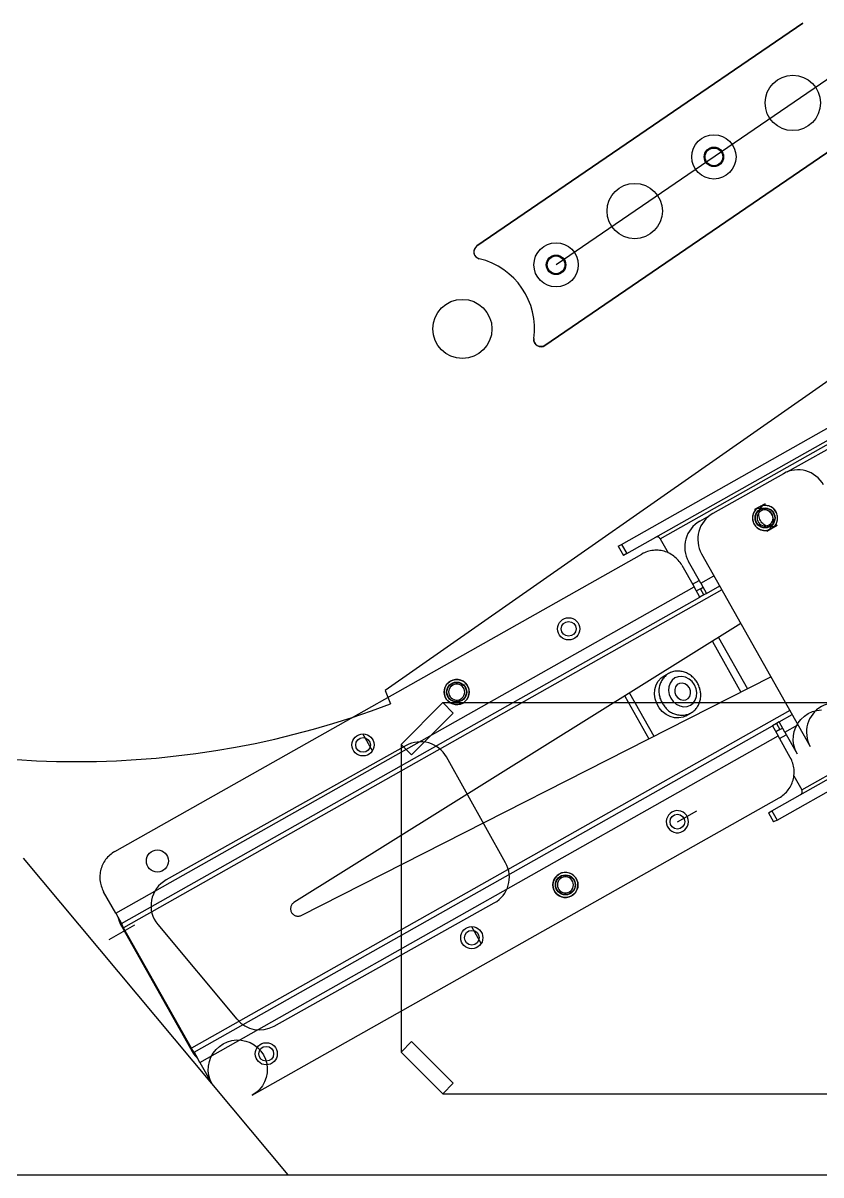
# Model space of a CAD drawing. Header units: inches. Extents: x -0.5 to 19.7, y 0 to 45.8.
# Drawn here: x 8.23 to 14.99, y 0 to 9.75 of the extents above; entities that cross this region are included whole.
import ezdxf

# ---------------------------------------------------------------- set-up
doc = ezdxf.new("R2010")
doc.units = ezdxf.units.IN
doc.header["$MEASUREMENT"] = 0
for name, color, linetype in [('1_250BIT_500DEP', 7, 'Continuous'), ('3_250BIT_500TAB', 7, 'Continuous'), ('6_125BIT_500DEP', 7, 'Continuous'), ('6A_125BIT_500DEP', 7, 'Continuous'), ('7_VCARVE_BIT', 7, 'Continuous'), ('8_250BIT_500OUTLINE', 7, 'Continuous'), ('CONSTRUCTION', 7, 'Continuous'), ('DF_COMP', 7, 'Continuous'), ('PLASTICS', 7, 'Continuous')]:
    doc.layers.add(name, color=color, linetype=linetype)

msp = doc.modelspace()

# ---------------------------------------------------------------- linework, layer by layer
at = {"layer": '1_250BIT_500DEP', "linetype": 'Continuous'}
for centre, radius in [((14.7563, 9.078), 0.2344), ((13.4168, 8.1625), 0.2344), ((11.957, 7.1647), 0.25)]:
    msp.add_circle(centre, radius, dxfattribs=at)
at = {"layer": '3_250BIT_500TAB', "linetype": 'Continuous'}
for p, q in [((11.4813, 3.6361), (9.4465, 2.4984)), ((12.3228, 2.6433), (11.8215, 3.5399)), ((10.3609, 1.26), (12.2266, 2.3031)), ((9.3767, 2.1199), (10.047, 1.3179))]:
    msp.add_line(p, q, dxfattribs=at)
for centre, start, end in [((11.6033, 3.4179), 29.20922, 119.20922), ((12.1046, 2.5213), 299.20922, 29.20922), ((9.5685, 2.2802), 119.20922, 219.88957), ((10.2389, 1.4782), 219.88957, 299.20922)]:
    msp.add_arc(centre, 0.25, start, end, dxfattribs=at)
at = {"layer": '6_125BIT_500DEP', "linetype": 'Continuous'}
for centre, radius in [((14.0876, 8.621), 0.0825), ((12.7502, 7.7068), 0.0825), ((14.5211, 5.5634), 0.085), ((11.9083, 4.0893), 0.085), ((12.8296, 2.4562), 0.085)]:
    msp.add_circle(centre, radius, dxfattribs=at)
at = {"layer": '6A_125BIT_500DEP', "linetype": 'Continuous'}
for centre in [(12.857, 4.6245), (11.1151, 3.6418), (13.7784, 2.9915), (12.0365, 2.0088), (10.2945, 1.026)]:
    msp.add_circle(centre, 0.0625, dxfattribs=at)
at = {"layer": '7_VCARVE_BIT', "linetype": 'Continuous'}
for centre in [(12.857, 4.6245), (11.1151, 3.6418), (13.7784, 2.9915), (12.0365, 2.0088), (10.2945, 1.026)]:
    msp.add_circle(centre, 0.0625, dxfattribs=at)
at = {"layer": '8_250BIT_500OUTLINE', "linetype": 'Continuous'}
for p, q in [((8.2342, 2.6837), (10.4773, 0)), ((10.4773, 0), (17.8749, 0))]:
    msp.add_line(p, q, dxfattribs=at)
at = {"layer": 'CONSTRUCTION', "linetype": 'Continuous'}
for p, q in [((17.6952, 8.5681), (11.3033, 4.1025)), ((11.3033, 4.1025), (11.3465, 3.9891)), ((11.791, 4), (11.4374, 3.6464)), ((11.791, 4), (17.1464, 4)), ((11.8794, 3.9116), (11.791, 4)), ((11.5258, 3.5581), (11.8794, 3.9116)), ((11.4374, 3.6464), (11.5258, 3.5581)), ((11.4374, 3.6464), (11.4374, 1.0411)), ((11.5258, 1.1294), (11.4374, 1.0411)), ((11.8794, 0.7759), (11.5258, 1.1294)), ((11.4374, 1.0411), (11.791, 0.6875)), ((11.791, 0.6875), (11.8794, 0.7759)), ((11.791, 0.6875), (17.1464, 0.6875)), ((-0.5001, 0), (17.8749, 0))]:
    msp.add_line(p, q, dxfattribs=at)
msp.add_arc((8.6874, 10.9727), 7.4727, 249.15504, 290.84496, dxfattribs=at)
at = {"layer": 'DF_COMP', "linetype": 'Continuous'}
for p, q in [((12.0799, 7.8664), (14.842, 9.7543)), ((15.4251, 9.5351), (12.7502, 7.7068)), ((12.6555, 7.0243), (16.1374, 9.4043)), ((13.633, 5.3866), (16.137, 6.7993)), ((13.3057, 5.3398), (15.592, 6.6296)), ((13.35, 5.2614), (15.6362, 6.5513)), ((14.7089, 5.9535), (15.2838, 6.2778)), ((14.677, 5.9383), (14.0782, 5.6005)), ((14.5218, 5.6843), (14.4325, 5.6339)), ((14.4918, 5.6652), (14.4822, 5.6619)), ((14.4946, 5.6665), (14.4851, 5.6636)), ((14.4891, 5.6554), (14.4961, 5.6639)), ((14.5016, 5.6676), (14.4918, 5.6652)), ((14.5043, 5.6685), (14.4946, 5.6665)), ((14.4961, 5.6639), (14.5039, 5.6716)), ((14.5117, 5.6689), (14.5016, 5.6676)), ((14.5039, 5.6716), (14.5125, 5.6784)), ((14.5142, 5.6696), (14.5043, 5.6685)), ((14.5218, 5.6694), (14.5117, 5.6689)), ((14.5125, 5.6784), (14.5218, 5.6843)), ((14.5242, 5.6698), (14.5142, 5.6696)), ((14.5319, 5.6688), (14.5218, 5.6694)), ((14.5341, 5.6691), (14.5242, 5.6698)), ((14.5419, 5.6673), (14.5319, 5.6688)), ((14.5439, 5.6674), (14.5341, 5.6691)), ((14.5517, 5.6649), (14.5419, 5.6673)), ((14.5535, 5.6648), (14.5439, 5.6674)), ((14.5613, 5.6615), (14.5517, 5.6649)), ((14.5629, 5.6613), (14.5535, 5.6648)), ((14.5704, 5.6572), (14.5613, 5.6615)), ((14.5718, 5.657), (14.5629, 5.6613)), ((13.9678, 5.5354), (14.0487, 5.581)), ((14.4148, 5.5684), (14.4147, 5.5585)), ((14.4157, 5.5783), (14.4148, 5.5684)), ((14.4154, 5.5703), (14.4151, 5.5631)), ((14.4151, 5.5631), (14.4154, 5.556)), ((14.4156, 5.5733), (14.4154, 5.5703)), ((14.4159, 5.5763), (14.4156, 5.5733)), ((14.4175, 5.5881), (14.4157, 5.5783)), ((14.4163, 5.5793), (14.4159, 5.5763)), ((14.4168, 5.5822), (14.4163, 5.5793)), ((14.4174, 5.5852), (14.4168, 5.5822)), ((14.4181, 5.5881), (14.4174, 5.5852)), ((14.4203, 5.5977), (14.4175, 5.5881)), ((14.4188, 5.5911), (14.4181, 5.5881)), ((14.4197, 5.594), (14.4188, 5.5911)), ((14.4206, 5.5969), (14.4197, 5.594)), ((14.424, 5.6069), (14.4203, 5.5977)), ((14.4216, 5.5997), (14.4206, 5.5969)), ((14.4226, 5.6025), (14.4216, 5.5997)), ((14.4238, 5.6053), (14.4226, 5.6025)), ((14.425, 5.6081), (14.4238, 5.6053)), ((14.4285, 5.6158), (14.424, 5.6069)), ((14.4263, 5.6108), (14.425, 5.6081)), ((14.4277, 5.6135), (14.4263, 5.6108)), ((14.4292, 5.6161), (14.4277, 5.6135)), ((14.4338, 5.6242), (14.4285, 5.6158)), ((14.4307, 5.6187), (14.4292, 5.6161)), ((14.4323, 5.6213), (14.4307, 5.6187)), ((14.434, 5.6238), (14.4323, 5.6213)), ((14.4325, 5.6339), (14.4424, 5.6388)), ((14.4398, 5.6321), (14.4338, 5.6242)), ((14.4358, 5.6262), (14.434, 5.6238)), ((14.4376, 5.6286), (14.4358, 5.6262)), ((14.4395, 5.631), (14.4376, 5.6286)), ((14.4415, 5.6333), (14.4395, 5.631)), ((14.4466, 5.6394), (14.4398, 5.6321)), ((14.4435, 5.6355), (14.4415, 5.6333)), ((14.4424, 5.6388), (14.4527, 5.6427)), ((14.4456, 5.6377), (14.4435, 5.6355)), ((14.4477, 5.6398), (14.4456, 5.6377)), ((14.454, 5.6461), (14.4466, 5.6394)), ((14.4499, 5.6419), (14.4477, 5.6398)), ((14.4522, 5.6439), (14.4499, 5.6419)), ((14.4545, 5.6458), (14.4522, 5.6439)), ((14.4527, 5.6427), (14.4633, 5.6454)), ((14.4548, 5.5782), (14.4531, 5.564)), ((14.4531, 5.564), (14.4545, 5.5499)), ((14.4569, 5.6477), (14.4545, 5.6458)), ((14.4593, 5.5916), (14.4548, 5.5782)), ((14.4665, 5.6039), (14.4593, 5.5916)), ((14.4633, 5.6454), (14.4742, 5.647)), ((14.4761, 5.6143), (14.4665, 5.6039)), ((14.4684, 5.5939), (14.4691, 5.6049)), ((14.4689, 5.5829), (14.4684, 5.5939)), ((14.4705, 5.572), (14.4689, 5.5829)), ((14.4691, 5.6049), (14.4709, 5.6157)), ((14.4732, 5.5614), (14.4705, 5.572)), ((14.4709, 5.6157), (14.4739, 5.6263)), ((14.477, 5.5511), (14.4732, 5.5614)), ((14.4739, 5.6263), (14.4779, 5.6365)), ((14.4742, 5.647), (14.4852, 5.6475)), ((14.4877, 5.6226), (14.4761, 5.6143)), ((14.4779, 5.6365), (14.483, 5.6462)), ((14.483, 5.6462), (14.4891, 5.6554)), ((14.4852, 5.6475), (14.4961, 5.6468)), ((14.5008, 5.6282), (14.4877, 5.6226)), ((14.4961, 5.6468), (14.507, 5.645)), ((14.5147, 5.6311), (14.5008, 5.6282)), ((14.507, 5.645), (14.5176, 5.642)), ((14.5289, 5.6309), (14.5147, 5.6311)), ((14.5176, 5.642), (14.5278, 5.638)), ((14.5278, 5.638), (14.5375, 5.6329)), ((14.5428, 5.6278), (14.5289, 5.6309)), ((14.5375, 5.6329), (14.5467, 5.6268)), ((14.5557, 5.6219), (14.5428, 5.6278)), ((14.5467, 5.6268), (14.5552, 5.6198)), ((14.5552, 5.6198), (14.5628, 5.612)), ((14.5671, 5.6134), (14.5557, 5.6219)), ((14.5628, 5.612), (14.5697, 5.6033)), ((14.5765, 5.6028), (14.5671, 5.6134)), ((14.5697, 5.6033), (14.5756, 5.5941)), ((14.5792, 5.6521), (14.5704, 5.6572)), ((14.5803, 5.6519), (14.5718, 5.657)), ((14.5756, 5.5941), (14.5805, 5.5842)), ((14.5835, 5.5904), (14.5765, 5.6028)), ((14.5874, 5.6461), (14.5792, 5.6521)), ((14.5884, 5.646), (14.5803, 5.6519)), ((14.5805, 5.5842), (14.5843, 5.5739)), ((14.5878, 5.5768), (14.5835, 5.5904)), ((14.5843, 5.5739), (14.587, 5.5633)), ((14.587, 5.5633), (14.5886, 5.5524)), ((14.595, 5.6394), (14.5874, 5.6461)), ((14.5875, 5.5486), (14.5891, 5.5627)), ((14.5891, 5.5627), (14.5878, 5.5768)), ((14.5958, 5.6393), (14.5884, 5.646)), ((14.6019, 5.632), (14.595, 5.6394)), ((14.6025, 5.632), (14.5958, 5.6393)), ((14.6081, 5.624), (14.6019, 5.632)), ((14.6086, 5.6241), (14.6025, 5.632)), ((14.6135, 5.6154), (14.6081, 5.624)), ((14.6139, 5.6157), (14.6086, 5.6241)), ((14.618, 5.6064), (14.6135, 5.6154)), ((14.6184, 5.6068), (14.6139, 5.6157)), ((14.6217, 5.597), (14.618, 5.6064)), ((14.622, 5.5975), (14.6184, 5.6068)), ((14.6244, 5.5872), (14.6217, 5.597)), ((14.6248, 5.588), (14.622, 5.5975)), ((14.6262, 5.5773), (14.6244, 5.5872)), ((14.6266, 5.5782), (14.6248, 5.588)), ((14.6271, 5.5672), (14.6262, 5.5773)), ((14.6275, 5.5683), (14.6266, 5.5782)), ((14.6269, 5.557), (14.6271, 5.5672)), ((14.6275, 5.5583), (14.6275, 5.5683)), ((14.4147, 5.5585), (14.4157, 5.5485)), ((14.4154, 5.556), (14.4161, 5.549)), ((14.4157, 5.5485), (14.4175, 5.5388)), ((14.4161, 5.549), (14.4173, 5.542)), ((14.4173, 5.542), (14.419, 5.5351)), ((14.4175, 5.5388), (14.4203, 5.5292)), ((14.419, 5.5351), (14.4211, 5.5283)), ((14.4203, 5.5292), (14.4239, 5.5199)), ((14.4211, 5.5283), (14.4237, 5.5217)), ((14.4237, 5.5217), (14.4267, 5.5152)), ((14.4239, 5.5199), (14.4284, 5.511)), ((14.4267, 5.5152), (14.4301, 5.509)), ((14.4284, 5.511), (14.4337, 5.5026)), ((14.4301, 5.509), (14.434, 5.503)), ((14.4337, 5.5026), (14.4397, 5.4947)), ((14.434, 5.503), (14.4382, 5.4973)), ((14.4382, 5.4973), (14.4428, 5.4919)), ((14.4397, 5.4947), (14.4465, 5.4874)), ((14.4428, 5.4919), (14.4478, 5.4868)), ((14.4465, 5.4874), (14.4539, 5.4808)), ((14.4478, 5.4868), (14.4531, 5.4821)), ((14.4531, 5.4821), (14.4587, 5.4777)), ((14.4539, 5.4808), (14.4619, 5.4748)), ((14.4545, 5.5499), (14.4587, 5.5363)), ((14.4587, 5.5363), (14.4657, 5.5239)), ((14.4587, 5.4777), (14.4646, 5.4737)), ((14.4619, 5.4748), (14.4704, 5.4697)), ((14.4646, 5.4737), (14.4707, 5.4701)), ((14.4657, 5.5239), (14.4751, 5.5133)), ((14.4704, 5.4697), (14.4794, 5.4654)), ((14.4707, 5.4701), (14.4771, 5.467)), ((14.4751, 5.5133), (14.4866, 5.5048)), ((14.4819, 5.5413), (14.477, 5.5511)), ((14.4771, 5.467), (14.4836, 5.4642)), ((14.4794, 5.4654), (14.4887, 5.4619)), ((14.4878, 5.532), (14.4819, 5.5413)), ((14.4836, 5.4642), (14.4904, 5.4619)), ((14.4866, 5.5048), (14.4995, 5.4989)), ((14.4947, 5.5234), (14.4878, 5.532)), ((14.5024, 5.5155), (14.4947, 5.5234)), ((14.4995, 5.4989), (14.5134, 5.4958)), ((14.5108, 5.5085), (14.5024, 5.5155)), ((14.52, 5.5024), (14.5108, 5.5085)), ((14.5134, 5.4958), (14.5276, 5.4957)), ((14.5297, 5.4974), (14.52, 5.5024)), ((14.5276, 5.4957), (14.5415, 5.4985)), ((14.54, 5.4933), (14.5297, 5.4974)), ((14.5357, 5.451), (14.625, 5.5014)), ((14.5505, 5.4904), (14.54, 5.4933)), ((14.5415, 5.4985), (14.5545, 5.5041)), ((14.5536, 5.4638), (14.545, 5.4569)), ((14.5477, 5.4602), (14.5572, 5.4632)), ((14.5614, 5.4885), (14.5505, 5.4904)), ((14.5534, 5.4624), (14.5601, 5.4648)), ((14.5614, 5.4714), (14.5536, 5.4638)), ((14.5545, 5.5041), (14.5661, 5.5124)), ((14.5723, 5.4878), (14.5614, 5.4885)), ((14.5684, 5.4799), (14.5614, 5.4714)), ((14.5661, 5.5124), (14.5757, 5.5228)), ((14.5745, 5.4891), (14.5684, 5.4799)), ((14.5833, 5.4883), (14.5723, 5.4878)), ((14.5796, 5.4988), (14.5745, 5.4891)), ((14.5757, 5.5228), (14.583, 5.5351)), ((14.5837, 5.509), (14.5796, 5.4988)), ((14.583, 5.5351), (14.5875, 5.5486)), ((14.5942, 5.4899), (14.5833, 5.4883)), ((14.5866, 5.5196), (14.5837, 5.509)), ((14.5854, 5.479), (14.5931, 5.4856)), ((14.5884, 5.5305), (14.5866, 5.5196)), ((14.5882, 5.4807), (14.5957, 5.4873)), ((14.5891, 5.5414), (14.5884, 5.5305)), ((14.5886, 5.5524), (14.5891, 5.5414)), ((14.5931, 5.4856), (14.6002, 5.4928)), ((14.6048, 5.4927), (14.5942, 5.4899)), ((14.5957, 5.4873), (14.6024, 5.4946)), ((14.6002, 5.4928), (14.6066, 5.5007)), ((14.6024, 5.4946), (14.6085, 5.5025)), ((14.6151, 5.4965), (14.6048, 5.4927)), ((14.6066, 5.5007), (14.6122, 5.5091)), ((14.6085, 5.5025), (14.6138, 5.5109)), ((14.6122, 5.5091), (14.617, 5.518)), ((14.6138, 5.5109), (14.6183, 5.5198)), ((14.625, 5.5014), (14.6151, 5.4965)), ((14.617, 5.518), (14.6208, 5.5274)), ((14.6183, 5.5198), (14.622, 5.5291)), ((14.6208, 5.5274), (14.6238, 5.5371)), ((14.622, 5.5291), (14.6247, 5.5386)), ((14.6238, 5.5371), (14.6259, 5.547)), ((14.6247, 5.5386), (14.6266, 5.5484)), ((14.6259, 5.547), (14.6269, 5.557)), ((14.6266, 5.5484), (14.6275, 5.5583)), ((13.5969, 5.4006), (13.5956, 5.4)), ((13.5983, 5.4011), (13.5969, 5.4006)), ((13.5997, 5.4015), (13.5983, 5.4011)), ((13.6011, 5.4019), (13.5997, 5.4015)), ((13.6026, 5.4022), (13.6011, 5.4019)), ((13.604, 5.4024), (13.6026, 5.4022)), ((13.6055, 5.4026), (13.604, 5.4024)), ((13.6069, 5.4026), (13.6055, 5.4026)), ((13.6084, 5.4026), (13.6069, 5.4026)), ((13.6099, 5.4026), (13.6084, 5.4026)), ((13.6113, 5.4024), (13.6099, 5.4026)), ((13.6128, 5.4022), (13.6113, 5.4024)), ((13.6142, 5.4018), (13.6128, 5.4022)), ((13.6156, 5.4015), (13.6142, 5.4018)), ((13.617, 5.401), (13.6156, 5.4015)), ((13.6184, 5.4005), (13.617, 5.401)), ((13.6197, 5.3999), (13.6184, 5.4005)), ((13.621, 5.3992), (13.6197, 5.3999)), ((13.6223, 5.3985), (13.621, 5.3992)), ((13.6235, 5.3977), (13.6223, 5.3985)), ((13.6247, 5.3968), (13.6235, 5.3977)), ((13.6259, 5.3959), (13.6247, 5.3968)), ((13.627, 5.3949), (13.6259, 5.3959)), ((13.628, 5.3939), (13.627, 5.3949)), ((13.629, 5.3928), (13.628, 5.3939)), ((13.6299, 5.3916), (13.629, 5.3928)), ((13.6308, 5.3904), (13.6299, 5.3916)), ((13.6316, 5.3892), (13.6308, 5.3904)), ((13.6323, 5.3879), (13.6316, 5.3892)), ((13.633, 5.3866), (13.6323, 5.3879)), ((13.633, 5.3866), (13.6995, 5.2688)), ((14.4887, 5.4619), (14.4984, 5.4593)), ((14.4904, 5.4619), (14.4972, 5.4601)), ((14.4972, 5.4601), (14.5042, 5.4587)), ((14.4984, 5.4593), (14.5082, 5.4577)), ((14.5042, 5.4587), (14.5113, 5.4578)), ((14.5082, 5.4577), (14.5181, 5.4569)), ((14.5113, 5.4578), (14.5184, 5.4574)), ((14.5181, 5.4569), (14.5281, 5.4571)), ((14.5184, 5.4574), (14.5255, 5.4574)), ((14.5255, 5.4574), (14.5326, 5.458)), ((14.5281, 5.4571), (14.538, 5.4582)), ((14.5326, 5.458), (14.5396, 5.459)), ((14.545, 5.4569), (14.5357, 5.451)), ((14.538, 5.4582), (14.5477, 5.4602)), ((14.5396, 5.459), (14.5465, 5.4605)), ((14.5465, 5.4605), (14.5534, 5.4624)), ((13.2766, 5.3233), (13.3057, 5.3398)), ((13.2766, 5.3233), (13.3208, 5.245)), ((13.3057, 5.3398), (13.35, 5.2614)), ((13.4992, 5.2694), (13.4873, 5.2639)), ((13.5113, 5.2743), (13.4992, 5.2694)), ((13.5237, 5.2785), (13.5113, 5.2743)), ((13.5363, 5.2821), (13.5237, 5.2785)), ((13.549, 5.2851), (13.5363, 5.2821)), ((13.5619, 5.2873), (13.549, 5.2851)), ((13.5749, 5.2889), (13.5619, 5.2873)), ((13.588, 5.2898), (13.5749, 5.2889)), ((13.6011, 5.29), (13.588, 5.2898)), ((13.6141, 5.2895), (13.6011, 5.29)), ((13.6272, 5.2884), (13.6141, 5.2895)), ((13.6401, 5.2865), (13.6272, 5.2884)), ((13.653, 5.284), (13.6401, 5.2865)), ((13.6657, 5.2808), (13.653, 5.284)), ((13.6782, 5.277), (13.6657, 5.2808)), ((13.6905, 5.2725), (13.6782, 5.277)), ((13.7025, 5.2674), (13.6905, 5.2725)), ((13.7143, 5.2616), (13.7025, 5.2674)), ((9.0121, 2.7395), (13.4757, 5.2578)), ((13.35, 5.2614), (13.3208, 5.245)), ((13.4873, 5.2639), (13.4757, 5.2578)), ((13.7257, 5.2553), (13.7143, 5.2616)), ((13.7368, 5.2483), (13.7257, 5.2553)), ((13.7475, 5.2408), (13.7368, 5.2483)), ((13.7578, 5.2327), (13.7475, 5.2408)), ((13.7677, 5.2241), (13.7578, 5.2327)), ((13.7771, 5.215), (13.7677, 5.2241)), ((13.786, 5.2054), (13.7771, 5.215)), ((13.7944, 5.1954), (13.786, 5.2054)), ((13.8023, 5.1849), (13.7944, 5.1954)), ((13.8096, 5.1741), (13.8023, 5.1849)), ((13.8163, 5.1629), (13.8096, 5.1741)), ((13.9764, 5.0113), (13.8729, 5.1948)), ((13.9833, 5.2599), (14.9046, 3.6269)), ((13.8163, 5.1629), (13.9198, 4.9794)), ((13.9764, 5.0113), (14.088, 5.0743)), ((9.0207, 2.2155), (13.9198, 4.9794)), ((13.9072, 5.0017), (13.9638, 5.0337)), ((13.9686, 4.8929), (13.9198, 4.9794)), ((13.973, 4.9642), (13.9958, 4.9771)), ((13.9764, 5.0113), (14.0253, 4.9248)), ((14.0253, 4.9248), (14.1369, 4.9878)), ((9.0695, 2.1289), (13.9686, 4.8929)), ((14.1562, 4.9535), (9.0851, 2.0925)), ((13.973, 4.9642), (13.9392, 4.9451)), ((14.0025, 4.9119), (13.9686, 4.8929)), ((14.0025, 4.9119), (13.973, 4.9642)), ((14.0253, 4.9248), (14.0025, 4.9119)), ((14.317, 4.6685), (10.5298, 2.3069)), ((14.8319, 3.2615), (17.3359, 4.6742)), ((14.0748, 4.5175), (14.3164, 4.0891)), ((14.127, 4.55), (14.3713, 4.117)), ((14.5784, 3.084), (16.8646, 4.3739)), ((14.6226, 3.0057), (16.9088, 4.2955)), ((10.5912, 2.1981), (14.571, 4.2183)), ((11.8982, 4.1953), (11.8764, 4.1909)), ((11.9205, 4.1951), (11.8982, 4.1953)), ((11.9422, 4.1902), (11.9205, 4.1951)), ((13.6161, 4.1817), (13.6409, 4.2084)), ((13.6409, 4.2084), (13.6631, 4.2239)), ((13.6552, 4.2007), (13.6499, 4.1929)), ((13.6609, 4.2082), (13.6552, 4.2007)), ((13.667, 4.2154), (13.6609, 4.2082)), ((13.7023, 4.246), (13.6635, 4.2241)), ((13.6734, 4.2223), (13.667, 4.2154)), ((13.6802, 4.2288), (13.6734, 4.2223)), ((13.6874, 4.235), (13.6802, 4.2288)), ((13.6949, 4.2408), (13.6874, 4.235)), ((13.7026, 4.2462), (13.6949, 4.2408)), ((13.7579, 4.2085), (13.7343, 4.19)), ((13.786, 4.2192), (13.7579, 4.2085)), ((13.8166, 4.2212), (13.786, 4.2192)), ((13.8476, 4.2146), (13.8166, 4.2212)), ((13.877, 4.1996), (13.8476, 4.2146)), ((13.9027, 4.1774), (13.877, 4.1996)), ((11.8043, 4.1124), (11.8018, 4.0903)), ((11.8114, 4.1335), (11.8043, 4.1124)), ((11.8227, 4.1527), (11.8114, 4.1335)), ((11.8378, 4.1691), (11.8227, 4.1527)), ((11.8559, 4.182), (11.8378, 4.1691)), ((11.8419, 4.1041), (11.8403, 4.0899)), ((11.8464, 4.1175), (11.8419, 4.1041)), ((11.8537, 4.1298), (11.8464, 4.1175)), ((11.8633, 4.1402), (11.8537, 4.1298)), ((11.8764, 4.1909), (11.8559, 4.182)), ((11.8749, 4.1485), (11.8633, 4.1402)), ((11.8879, 4.1541), (11.8749, 4.1485)), ((11.9018, 4.157), (11.8879, 4.1541)), ((11.9161, 4.1568), (11.9018, 4.157)), ((11.9299, 4.1537), (11.9161, 4.1568)), ((11.9429, 4.1478), (11.9299, 4.1537)), ((11.9624, 4.181), (11.9422, 4.1902)), ((11.9543, 4.1393), (11.9429, 4.1478)), ((11.9637, 4.1287), (11.9543, 4.1393)), ((11.9803, 4.1677), (11.9624, 4.181)), ((11.9707, 4.1163), (11.9637, 4.1287)), ((11.9749, 4.1027), (11.9707, 4.1163)), ((11.9763, 4.0886), (11.9749, 4.1027)), ((11.9951, 4.151), (11.9803, 4.1677)), ((12.006, 4.1316), (11.9951, 4.151)), ((12.0127, 4.1104), (12.006, 4.1316)), ((12.0148, 4.0882), (12.0127, 4.1104)), ((13.5845, 4.0725), (13.5872, 4.1121)), ((13.5872, 4.1121), (13.5979, 4.149)), ((13.5979, 4.149), (13.6161, 4.1817)), ((13.6217, 4.1038), (13.6215, 4.0944)), ((13.6224, 4.1132), (13.6217, 4.1038)), ((13.6235, 4.1226), (13.6224, 4.1132)), ((13.6252, 4.1319), (13.6235, 4.1226)), ((13.6273, 4.1411), (13.6252, 4.1319)), ((13.6299, 4.1502), (13.6273, 4.1411)), ((13.633, 4.1591), (13.6299, 4.1502)), ((13.6365, 4.1679), (13.633, 4.1591)), ((13.6405, 4.1764), (13.6365, 4.1679)), ((13.645, 4.1848), (13.6405, 4.1764)), ((13.6499, 4.1929), (13.645, 4.1848)), ((13.7063, 4.1348), (13.7039, 4.102)), ((13.7039, 4.102), (13.7096, 4.0685)), ((13.7167, 4.1648), (13.7063, 4.1348)), ((13.7343, 4.19), (13.7167, 4.1648)), ((13.7628, 4.1337), (13.756, 4.1106)), ((13.756, 4.1106), (13.7573, 4.0854)), ((13.7769, 4.1519), (13.7628, 4.1337)), ((13.7965, 4.163), (13.7769, 4.1519)), ((13.8194, 4.1656), (13.7965, 4.163)), ((13.8427, 4.1595), (13.8194, 4.1656)), ((13.8636, 4.1454), (13.8427, 4.1595)), ((13.8796, 4.125), (13.8636, 4.1454)), ((13.8888, 4.1007), (13.8796, 4.125)), ((13.89, 4.0756), (13.8888, 4.1007)), ((13.923, 4.1495), (13.9027, 4.1774)), ((13.9364, 4.1177), (13.923, 4.1495)), ((13.9421, 4.0842), (13.9364, 4.1177)), ((11.8018, 4.0903), (11.8039, 4.0682)), ((11.8039, 4.0682), (11.8106, 4.0469)), ((11.8106, 4.0469), (11.8215, 4.0275)), ((11.8215, 4.0275), (11.8362, 4.0108)), ((11.8362, 4.0108), (11.8541, 3.9976)), ((11.8403, 4.0899), (11.8416, 4.0758)), ((11.8416, 4.0758), (11.8459, 4.0622)), ((11.8459, 4.0622), (11.8529, 4.0498)), ((11.8529, 4.0498), (11.8623, 4.0392)), ((11.8623, 4.0392), (11.8737, 4.0307)), ((11.8737, 4.0307), (11.8866, 4.0248)), ((11.8866, 4.0248), (11.9005, 4.0217)), ((11.9005, 4.0217), (11.9147, 4.0216)), ((11.9147, 4.0216), (11.9286, 4.0244)), ((11.9286, 4.0244), (11.9417, 4.03)), ((11.9417, 4.03), (11.9533, 4.0383)), ((11.9533, 4.0383), (11.9629, 4.0487)), ((11.9606, 3.9965), (11.9787, 4.0094)), ((11.9629, 4.0487), (11.9701, 4.061)), ((11.9701, 4.061), (11.9746, 4.0745)), ((11.9746, 4.0745), (11.9763, 4.0886)), ((11.9787, 4.0094), (11.9938, 4.0258)), ((11.9938, 4.0258), (12.0051, 4.045)), ((12.0051, 4.045), (12.0122, 4.0661)), ((12.0122, 4.0661), (12.0148, 4.0882)), ((13.3337, 4.0553), (13.5376, 3.6938)), ((13.3723, 4.0794), (13.5782, 3.7144)), ((13.5899, 4.0322), (13.5845, 4.0725)), ((13.6031, 3.9929), (13.5899, 4.0322)), ((13.6215, 4.0944), (13.6219, 4.0849)), ((13.6219, 4.0849), (13.6227, 4.0755)), ((13.6227, 4.0755), (13.624, 4.0662)), ((13.624, 4.0662), (13.6259, 4.0569)), ((13.6259, 4.0569), (13.6282, 4.0477)), ((13.6282, 4.0477), (13.6309, 4.0387)), ((13.6309, 4.0387), (13.6342, 4.0298)), ((13.6342, 4.0298), (13.6379, 4.0212)), ((13.6379, 4.0212), (13.6421, 4.0127)), ((13.6421, 4.0127), (13.6467, 4.0044)), ((13.6467, 4.0044), (13.6517, 3.9964)), ((13.7096, 4.0685), (13.7231, 4.0367)), ((13.7231, 4.0367), (13.7433, 4.0088)), ((13.7433, 4.0088), (13.769, 3.9866)), ((13.7573, 4.0854), (13.7664, 4.0612)), ((13.7664, 4.0612), (13.7825, 4.0408)), ((13.7825, 4.0408), (13.8034, 4.0267)), ((13.8034, 4.0267), (13.8266, 4.0206)), ((13.8266, 4.0206), (13.8495, 4.0232)), ((13.8495, 4.0232), (13.8691, 4.0343)), ((13.8691, 4.0343), (13.8832, 4.0525)), ((13.8832, 4.0525), (13.89, 4.0756)), ((13.9118, 3.9962), (13.9294, 4.0213)), ((13.9294, 4.0213), (13.9397, 4.0514)), ((13.9397, 4.0514), (13.9421, 4.0842)), ((14.7317, 3.9334), (9.6606, 1.0724)), ((11.8541, 3.9976), (11.8744, 3.9883)), ((11.8744, 3.9883), (11.8961, 3.9835)), ((11.8961, 3.9835), (11.9184, 3.9832)), ((11.9184, 3.9832), (11.9402, 3.9877)), ((11.9402, 3.9877), (11.9606, 3.9965)), ((13.6236, 3.9567), (13.6031, 3.9929)), ((13.6503, 3.9251), (13.6236, 3.9567)), ((13.682, 3.8996), (13.6503, 3.9251)), ((13.6517, 3.9964), (13.6559, 3.988)), ((13.6559, 3.988), (13.6606, 3.9799)), ((13.6606, 3.9799), (13.6657, 3.972)), ((13.6657, 3.972), (13.6711, 3.9643)), ((13.6711, 3.9643), (13.677, 3.957)), ((13.677, 3.957), (13.6833, 3.95)), ((13.6833, 3.95), (13.6899, 3.9433)), ((13.6899, 3.9433), (13.6968, 3.9369)), ((13.6968, 3.9369), (13.7041, 3.931)), ((13.7041, 3.931), (13.7117, 3.9254)), ((13.7117, 3.9254), (13.7195, 3.9202)), ((13.7195, 3.9202), (13.7277, 3.9155)), ((13.7277, 3.9155), (13.736, 3.9112)), ((13.736, 3.9112), (13.7446, 3.9073)), ((13.7446, 3.9073), (13.7533, 3.9039)), ((13.7533, 3.9039), (13.7623, 3.9009)), ((13.769, 3.9866), (13.7984, 3.9716)), ((13.7984, 3.9716), (13.8294, 3.965)), ((13.8294, 3.965), (13.86, 3.967)), ((13.8527, 3.8888), (13.8915, 3.9107)), ((13.86, 3.967), (13.8881, 3.9777)), ((13.8643, 3.9003), (13.8732, 3.9032)), ((13.8732, 3.9032), (13.882, 3.9065)), ((13.882, 3.9065), (13.8906, 3.9102)), ((13.8881, 3.9777), (13.9118, 3.9962)), ((14.8541, 3.8848), (14.8867, 3.9067)), ((14.8867, 3.9067), (14.9223, 3.9232)), ((14.9223, 3.9232), (14.96, 3.934)), ((14.96, 3.934), (14.9989, 3.9387)), ((13.7173, 3.8815), (13.682, 3.8996)), ((13.7545, 3.8715), (13.7173, 3.8815)), ((13.7918, 3.8702), (13.7545, 3.8715)), ((13.7623, 3.9009), (13.7713, 3.8984)), ((13.7713, 3.8984), (13.7805, 3.8964)), ((13.7805, 3.8964), (13.7898, 3.8949)), ((13.7898, 3.8949), (13.7991, 3.8939)), ((13.8275, 3.8775), (13.7918, 3.8702)), ((13.7991, 3.8939), (13.8085, 3.8933)), ((13.8085, 3.8933), (13.8179, 3.8933)), ((13.8179, 3.8933), (13.8273, 3.8937)), ((13.8273, 3.8937), (13.8367, 3.8946)), ((13.8523, 3.8886), (13.8275, 3.8775)), ((13.8367, 3.8946), (13.846, 3.896)), ((13.846, 3.896), (13.8552, 3.8979)), ((13.8552, 3.8979), (13.8643, 3.9003)), ((14.6167, 3.8232), (14.5829, 3.8042)), ((14.6395, 3.8361), (14.6167, 3.8232)), ((14.6167, 3.8232), (14.6462, 3.771)), ((14.6395, 3.8361), (14.7511, 3.8991)), ((14.6883, 3.7496), (14.6395, 3.8361)), ((14.6883, 3.7496), (14.7999, 3.8125)), ((14.7822, 3.7929), (14.8012, 3.8272)), ((14.8012, 3.8272), (14.8254, 3.8581)), ((14.8254, 3.8581), (14.8541, 3.8848)), ((9.6837, 1.0402), (14.5829, 3.8042)), ((9.7326, 0.9537), (14.6317, 3.7176)), ((11.1951, 3.5928), (11.1146, 3.7355)), ((14.5829, 3.8042), (14.6317, 3.7176)), ((14.6462, 3.771), (14.6123, 3.7519)), ((14.7352, 3.5342), (14.6317, 3.7176)), ((14.6443, 3.6953), (14.7009, 3.7272)), ((14.6462, 3.771), (14.6689, 3.7839)), ((14.6883, 3.7496), (14.7918, 3.5661)), ((14.7598, 3.6784), (14.7612, 3.7176)), ((14.7612, 3.7176), (14.7687, 3.7561)), ((14.7687, 3.7561), (14.7822, 3.7929)), ((14.7645, 3.6394), (14.7598, 3.6784)), ((14.7753, 3.6017), (14.7645, 3.6394)), ((14.7413, 3.5226), (14.7352, 3.5342)), ((14.7468, 3.5107), (14.7413, 3.5226)), ((14.7918, 3.5661), (14.7753, 3.6017)), ((14.7517, 3.4986), (14.7468, 3.5107)), ((14.756, 3.4862), (14.7517, 3.4986)), ((14.7596, 3.4736), (14.756, 3.4862)), ((14.7625, 3.4609), (14.7596, 3.4736)), ((14.7647, 3.448), (14.7625, 3.4609)), ((14.7663, 3.435), (14.7647, 3.448)), ((14.7672, 3.4219), (14.7663, 3.435)), ((14.7674, 3.4088), (14.7672, 3.4219)), ((14.7448, 3.3074), (14.7499, 3.3194)), ((14.7499, 3.3194), (14.7544, 3.3317)), ((14.7544, 3.3317), (14.7583, 3.3442)), ((14.7583, 3.3442), (14.7614, 3.3569)), ((14.7614, 3.3569), (14.764, 3.3698)), ((14.764, 3.3698), (14.7658, 3.3827)), ((14.7654, 3.3794), (14.8319, 3.2615)), ((14.7658, 3.3827), (14.767, 3.3958)), ((14.767, 3.3958), (14.7674, 3.4088)), ((14.6728, 3.2155), (14.6829, 3.2239)), ((14.6829, 3.2239), (14.6924, 3.2328)), ((14.6924, 3.2328), (14.7016, 3.2422)), ((14.7016, 3.2422), (14.7102, 3.2521)), ((14.7102, 3.2521), (14.7182, 3.2624)), ((14.7182, 3.2624), (14.7257, 3.2731)), ((14.7257, 3.2731), (14.7327, 3.2842)), ((14.7327, 3.2842), (14.7391, 3.2956)), ((14.7391, 3.2956), (14.7448, 3.3074)), ((14.824, 3.2226), (14.8252, 3.2235)), ((14.8252, 3.2235), (14.8264, 3.2244)), ((14.8264, 3.2244), (14.8275, 3.2253)), ((14.8275, 3.2253), (14.8285, 3.2264)), ((14.8285, 3.2264), (14.8295, 3.2274)), ((14.8295, 3.2274), (14.8304, 3.2286)), ((14.8304, 3.2286), (14.8313, 3.2297)), ((14.8313, 3.2297), (14.8321, 3.231)), ((14.8327, 3.2603), (14.8319, 3.2615)), ((14.8321, 3.231), (14.8329, 3.2322)), ((14.8334, 3.259), (14.8327, 3.2603)), ((14.8329, 3.2322), (14.8336, 3.2335)), ((14.834, 3.2577), (14.8334, 3.259)), ((14.8336, 3.2335), (14.8342, 3.2349)), ((14.8346, 3.2563), (14.834, 3.2577)), ((14.8342, 3.2349), (14.8347, 3.2362)), ((14.8351, 3.2549), (14.8346, 3.2563)), ((14.8347, 3.2362), (14.8352, 3.2376)), ((14.8355, 3.2535), (14.8351, 3.2549)), ((14.8352, 3.2376), (14.8356, 3.239)), ((14.8359, 3.2521), (14.8355, 3.2535)), ((14.8356, 3.239), (14.836, 3.2404)), ((14.8361, 3.2507), (14.8359, 3.2521)), ((14.836, 3.2404), (14.8362, 3.2419)), ((14.8363, 3.2492), (14.8361, 3.2507)), ((14.8362, 3.2419), (14.8364, 3.2433)), ((14.8365, 3.2477), (14.8363, 3.2492)), ((14.8364, 3.2433), (14.8365, 3.2448)), ((14.8365, 3.2463), (14.8365, 3.2477)), ((14.8365, 3.2448), (14.8365, 3.2463)), ((10.1766, 0.6753), (14.6403, 3.1936)), ((14.6403, 3.1936), (14.6515, 3.2003)), ((14.6515, 3.2003), (14.6624, 3.2076)), ((14.6624, 3.2076), (14.6728, 3.2155)), ((13.6931, 3.0305), (13.6869, 3.0119)), ((13.7031, 3.0473), (13.6931, 3.0305)), ((13.7163, 3.0618), (13.7031, 3.0473)), ((13.7323, 3.0731), (13.7163, 3.0618)), ((13.7503, 3.0809), (13.7323, 3.0731)), ((13.7695, 3.0848), (13.7503, 3.0809)), ((13.7891, 3.0846), (13.7695, 3.0848)), ((13.7785, 2.9912), (13.9418, 3.0833)), ((13.8082, 3.0804), (13.7891, 3.0846)), ((13.826, 3.0722), (13.8082, 3.0804)), ((13.8418, 3.0605), (13.826, 3.0722)), ((13.8547, 3.0458), (13.8418, 3.0605)), ((13.8644, 3.0288), (13.8547, 3.0458)), ((13.8702, 3.0101), (13.8644, 3.0288)), ((14.5492, 3.0676), (14.5784, 3.084)), ((14.5492, 3.0676), (14.5934, 2.9892)), ((14.5784, 3.084), (14.6226, 3.0057)), ((13.6869, 3.0119), (13.6846, 2.9924)), ((13.6846, 2.9924), (13.6865, 2.9729)), ((13.6865, 2.9729), (13.6923, 2.9542)), ((13.6923, 2.9542), (13.702, 2.9371)), ((13.702, 2.9371), (13.7149, 2.9225)), ((13.8404, 2.9212), (13.8537, 2.9356)), ((13.8537, 2.9356), (13.8636, 2.9525)), ((13.8636, 2.9525), (13.8699, 2.9711)), ((13.8699, 2.9711), (13.8721, 2.9906)), ((13.8721, 2.9906), (13.8702, 3.0101)), ((14.6226, 3.0057), (14.5934, 2.9892)), ((13.7149, 2.9225), (13.7307, 2.9108)), ((13.7307, 2.9108), (13.7485, 2.9026)), ((13.7485, 2.9026), (13.7676, 2.8984)), ((13.7676, 2.8984), (13.7872, 2.8982)), ((13.7872, 2.8982), (13.8064, 2.902)), ((13.8064, 2.902), (13.8244, 2.9098)), ((13.8244, 2.9098), (13.8404, 2.9212)), ((9.0009, 2.7328), (8.99, 2.7255)), ((9.0121, 2.7395), (9.0009, 2.7328)), ((8.9133, 2.6375), (8.9076, 2.6257)), ((8.9197, 2.6489), (8.9133, 2.6375)), ((8.9266, 2.66), (8.9197, 2.6489)), ((8.9342, 2.6707), (8.9266, 2.66)), ((8.9422, 2.681), (8.9342, 2.6707)), ((8.9508, 2.6909), (8.9422, 2.681)), ((8.9599, 2.7003), (8.9508, 2.6909)), ((8.9695, 2.7092), (8.9599, 2.7003)), ((8.9796, 2.7176), (8.9695, 2.7092)), ((8.99, 2.7255), (8.9796, 2.7176)), ((8.8854, 2.5373), (8.885, 2.5242)), ((8.8866, 2.5504), (8.8854, 2.5373)), ((8.8884, 2.5633), (8.8866, 2.5504)), ((8.8909, 2.5762), (8.8884, 2.5633)), ((8.8941, 2.5889), (8.8909, 2.5762)), ((8.898, 2.6014), (8.8941, 2.5889)), ((8.9025, 2.6137), (8.898, 2.6014)), ((8.9076, 2.6257), (8.9025, 2.6137)), ((12.7775, 2.5485), (12.7594, 2.5357)), ((12.7978, 2.5574), (12.7775, 2.5485)), ((12.8196, 2.5617), (12.7978, 2.5574)), ((12.8417, 2.5615), (12.8196, 2.5617)), ((12.8633, 2.5567), (12.8417, 2.5615)), ((12.8835, 2.5475), (12.8633, 2.5567)), ((12.9013, 2.5343), (12.8835, 2.5475)), ((8.885, 2.5242), (8.8852, 2.5112)), ((8.8852, 2.5112), (8.8861, 2.4981)), ((8.8861, 2.4981), (8.8877, 2.4851)), ((8.8877, 2.4851), (8.8899, 2.4722)), ((8.8899, 2.4722), (8.8928, 2.4595)), ((8.8928, 2.4595), (8.8964, 2.4469)), ((8.8964, 2.4469), (8.9007, 2.4345)), ((12.7261, 2.4793), (12.7236, 2.4573)), ((12.7236, 2.4573), (12.7257, 2.4352)), ((12.7332, 2.5003), (12.7261, 2.4793)), ((12.7445, 2.5194), (12.7332, 2.5003)), ((12.7594, 2.5357), (12.7445, 2.5194)), ((12.7632, 2.471), (12.7616, 2.4569)), ((12.7616, 2.4569), (12.7629, 2.4427)), ((12.7629, 2.4427), (12.7672, 2.4292)), ((12.7677, 2.4845), (12.7632, 2.471)), ((12.775, 2.4967), (12.7677, 2.4845)), ((12.7846, 2.5072), (12.775, 2.4967)), ((12.7962, 2.5155), (12.7846, 2.5072)), ((12.8092, 2.5211), (12.7962, 2.5155)), ((12.8232, 2.5239), (12.8092, 2.5211)), ((12.8374, 2.5238), (12.8232, 2.5239)), ((12.8512, 2.5207), (12.8374, 2.5238)), ((12.8642, 2.5148), (12.8512, 2.5207)), ((12.8756, 2.5063), (12.8642, 2.5148)), ((12.885, 2.4956), (12.8756, 2.5063)), ((12.892, 2.4833), (12.885, 2.4956)), ((12.8914, 2.428), (12.896, 2.4414)), ((12.8962, 2.4697), (12.892, 2.4833)), ((12.896, 2.4414), (12.8976, 2.4555)), ((12.8976, 2.4555), (12.8962, 2.4697)), ((12.916, 2.5177), (12.9013, 2.5343)), ((12.9268, 2.4984), (12.916, 2.5177)), ((12.9335, 2.4772), (12.9268, 2.4984)), ((12.933, 2.4332), (12.9356, 2.4552)), ((12.9356, 2.4552), (12.9335, 2.4772)), ((8.9007, 2.4345), (8.9056, 2.4224)), ((8.9056, 2.4224), (8.9111, 2.4105)), ((8.9111, 2.4105), (8.9172, 2.3989)), ((9.0207, 2.2155), (8.9172, 2.3989)), ((12.7257, 2.4352), (12.7323, 2.4141)), ((12.7323, 2.4141), (12.7432, 2.3948)), ((12.7432, 2.3948), (12.7579, 2.3782)), ((12.7579, 2.3782), (12.7757, 2.365)), ((12.7672, 2.4292), (12.7742, 2.4168)), ((12.7742, 2.4168), (12.7836, 2.4061)), ((12.7757, 2.365), (12.7958, 2.3557)), ((12.7836, 2.4061), (12.795, 2.3977)), ((12.795, 2.3977), (12.8079, 2.3918)), ((12.7958, 2.3557), (12.8175, 2.3509)), ((12.8079, 2.3918), (12.8218, 2.3887)), ((12.8175, 2.3509), (12.8396, 2.3507)), ((12.8218, 2.3887), (12.836, 2.3885)), ((12.836, 2.3885), (12.85, 2.3913)), ((12.8396, 2.3507), (12.8613, 2.3551)), ((12.85, 2.3913), (12.863, 2.397)), ((12.8613, 2.3551), (12.8817, 2.3639)), ((12.863, 2.397), (12.8746, 2.4052)), ((12.8746, 2.4052), (12.8842, 2.4157)), ((12.8817, 2.3639), (12.8997, 2.3768)), ((12.8842, 2.4157), (12.8914, 2.428)), ((12.8997, 2.3768), (12.9147, 2.3931)), ((12.9147, 2.3931), (12.926, 2.4122)), ((12.926, 2.4122), (12.933, 2.4332)), ((10.5009, 2.2599), (10.5007, 2.2536)), ((10.5007, 2.2536), (10.501, 2.2473)), ((10.5019, 2.2662), (10.5009, 2.2599)), ((10.501, 2.2473), (10.502, 2.241)), ((10.5034, 2.2724), (10.5019, 2.2662)), ((10.5056, 2.2783), (10.5034, 2.2724)), ((10.5083, 2.284), (10.5056, 2.2783)), ((10.5117, 2.2894), (10.5083, 2.284)), ((10.5155, 2.2945), (10.5117, 2.2894)), ((10.5199, 2.2991), (10.5155, 2.2945)), ((10.5247, 2.3032), (10.5199, 2.2991)), ((10.5298, 2.3069), (10.5247, 2.3032)), ((9.0207, 2.2155), (9.0695, 2.1289)), ((9.04, 2.1811), (9.0407, 2.1779)), ((9.0695, 2.1289), (9.04, 2.1811)), ((9.0407, 2.1779), (9.0414, 2.1746)), ((9.0414, 2.1746), (9.0421, 2.1713)), ((9.0421, 2.1713), (9.0429, 2.1681)), ((9.0429, 2.1681), (9.0438, 2.1648)), ((9.0438, 2.1648), (9.0447, 2.1616)), ((9.0447, 2.1616), (9.0456, 2.1584)), ((9.0456, 2.1584), (9.0466, 2.1551)), ((9.0466, 2.1551), (9.0477, 2.152)), ((9.0477, 2.152), (9.0488, 2.1488)), ((9.0488, 2.1488), (9.0499, 2.1456)), ((10.502, 2.241), (10.5036, 2.2349)), ((10.5036, 2.2349), (10.5059, 2.2289)), ((10.5059, 2.2289), (10.5087, 2.2233)), ((10.5087, 2.2233), (10.5121, 2.2179)), ((10.5121, 2.2179), (10.516, 2.2129)), ((10.516, 2.2129), (10.5204, 2.2084)), ((10.5204, 2.2084), (10.5253, 2.2043)), ((10.5253, 2.2043), (10.5305, 2.2007)), ((10.5305, 2.2007), (10.5361, 2.1976)), ((10.5361, 2.1976), (10.5419, 2.1952)), ((10.5419, 2.1952), (10.548, 2.1933)), ((10.548, 2.1933), (10.5542, 2.1921)), ((10.5542, 2.1921), (10.5605, 2.1915)), ((10.5605, 2.1915), (10.5669, 2.1916)), ((10.5669, 2.1916), (10.5732, 2.1923)), ((10.5732, 2.1923), (10.5794, 2.1936)), ((10.5794, 2.1936), (10.5854, 2.1956)), ((10.5854, 2.1956), (10.5912, 2.1981)), ((9.1795, 2.116), (8.9625, 1.9917)), ((9.0499, 2.1456), (9.0511, 2.1425)), ((9.0511, 2.1425), (9.0523, 2.1393)), ((9.0523, 2.1393), (9.0535, 2.1362)), ((9.0535, 2.1362), (9.0548, 2.1331)), ((9.0548, 2.1331), (9.0562, 2.1301)), ((9.0562, 2.1301), (9.0576, 2.127)), ((9.0576, 2.127), (9.059, 2.124)), ((9.059, 2.124), (9.0605, 2.1209)), ((9.0605, 2.1209), (9.062, 2.118)), ((9.062, 2.118), (9.0635, 2.115)), ((9.0635, 2.115), (9.0651, 2.112)), ((9.0651, 2.112), (9.0668, 2.1091)), ((9.0668, 2.1091), (9.0685, 2.1062)), ((9.0685, 2.1062), (9.0702, 2.1033)), ((9.0695, 2.1289), (9.0697, 2.1276)), ((9.0697, 2.1276), (9.07, 2.1263)), ((9.07, 2.1263), (9.0703, 2.125)), ((9.0702, 2.1033), (9.072, 2.1005)), ((9.0703, 2.125), (9.0706, 2.1237)), ((9.0706, 2.1237), (9.071, 2.1224)), ((9.071, 2.1224), (9.0713, 2.1211)), ((9.0713, 2.1211), (9.0717, 2.1199)), ((9.0717, 2.1199), (9.0721, 2.1186)), ((9.072, 2.1005), (9.0738, 2.0976)), ((9.0721, 2.1186), (9.0725, 2.1173)), ((9.0725, 2.1173), (9.0729, 2.1161)), ((9.0729, 2.1161), (9.0734, 2.1148)), ((9.0734, 2.1148), (9.0739, 2.1136)), ((9.0738, 2.0976), (9.0756, 2.0948)), ((9.0739, 2.1136), (9.0743, 2.1123)), ((9.0743, 2.1123), (9.0748, 2.1111)), ((9.0748, 2.1111), (9.0754, 2.1099)), ((9.0754, 2.1099), (9.0759, 2.1086)), ((9.0756, 2.0948), (9.0775, 2.092)), ((9.0759, 2.1086), (9.0764, 2.1074)), ((9.0764, 2.1074), (9.077, 2.1062)), ((9.077, 2.1062), (9.0776, 2.105)), ((9.0775, 2.092), (9.0794, 2.0893)), ((9.0776, 2.105), (9.0782, 2.1039)), ((9.0782, 2.1039), (9.0788, 2.1027)), ((9.0788, 2.1027), (9.0794, 2.1015)), ((9.0794, 2.1015), (9.0801, 2.1003)), ((9.0851, 2.0925), (9.0794, 2.0893)), ((9.6549, 1.0692), (9.0794, 2.0893)), ((9.0801, 2.1003), (9.0808, 2.0992)), ((9.0808, 2.0992), (9.0814, 2.0981)), ((9.0814, 2.0981), (9.0821, 2.0969)), ((9.0821, 2.0969), (9.0829, 2.0958)), ((9.0829, 2.0958), (9.0836, 2.0947)), ((9.0836, 2.0947), (9.0843, 2.0936)), ((9.0843, 2.0936), (9.0851, 2.0925)), ((9.6606, 1.0724), (9.0851, 2.0925)), ((12.1164, 1.9598), (12.0359, 2.1025)), ((9.8697, 1.0622), (9.8984, 1.0889)), ((9.8984, 1.0889), (9.931, 1.1108)), ((9.931, 1.1108), (9.9665, 1.1274)), ((9.9665, 1.1274), (10.0043, 1.1381)), ((10.0043, 1.1381), (10.0432, 1.1429)), ((10.0432, 1.1429), (10.0824, 1.1414)), ((10.0824, 1.1414), (10.1209, 1.1339)), ((10.1209, 1.1339), (10.1578, 1.1204)), ((10.1578, 1.1204), (10.192, 1.1014)), ((10.192, 1.1014), (10.2229, 1.0772)), ((10.2229, 1.0772), (10.2496, 1.0485)), ((9.6606, 1.0724), (9.6549, 1.0692)), ((9.6549, 1.0692), (9.6563, 1.0661)), ((9.6563, 1.0661), (9.6577, 1.0631)), ((9.6577, 1.0631), (9.6591, 1.06)), ((9.6591, 1.06), (9.6606, 1.057)), ((9.6606, 1.0724), (9.6612, 1.0712)), ((9.6606, 1.057), (9.6622, 1.054)), ((9.6612, 1.0712), (9.6617, 1.07)), ((9.6617, 1.07), (9.6623, 1.0688)), ((9.6622, 1.054), (9.6637, 1.0511)), ((9.6623, 1.0688), (9.6629, 1.0676)), ((9.6629, 1.0676), (9.6635, 1.0664)), ((9.6635, 1.0664), (9.6641, 1.0652)), ((9.6637, 1.0511), (9.6654, 1.0481)), ((9.6641, 1.0652), (9.6647, 1.064)), ((9.6647, 1.064), (9.6654, 1.0629)), ((9.6654, 1.0629), (9.6661, 1.0617)), ((9.6654, 1.0481), (9.667, 1.0452)), ((9.6661, 1.0617), (9.6668, 1.0606)), ((9.6668, 1.0606), (9.6675, 1.0595)), ((9.667, 1.0452), (9.6687, 1.0423)), ((9.6675, 1.0595), (9.6682, 1.0584)), ((9.6682, 1.0584), (9.6689, 1.0573)), ((9.6687, 1.0423), (9.6704, 1.0394)), ((9.6689, 1.0573), (9.6697, 1.0562)), ((9.6697, 1.0562), (9.6704, 1.0551)), ((9.6704, 1.0551), (9.6712, 1.054)), ((9.6704, 1.0394), (9.6722, 1.0366)), ((9.6712, 1.054), (9.672, 1.0529)), ((9.672, 1.0529), (9.6728, 1.0519)), ((9.6722, 1.0366), (9.674, 1.0338)), ((9.6728, 1.0519), (9.6737, 1.0508)), ((9.6737, 1.0508), (9.6745, 1.0498)), ((9.674, 1.0338), (9.6759, 1.031)), ((9.6745, 1.0498), (9.6754, 1.0488)), ((9.6754, 1.0488), (9.6762, 1.0478)), ((9.6759, 1.031), (9.6778, 1.0282)), ((9.6762, 1.0478), (9.6771, 1.0468)), ((9.6771, 1.0468), (9.678, 1.0458)), ((9.6778, 1.0282), (9.6797, 1.0255)), ((9.678, 1.0458), (9.6789, 1.0448)), ((9.6789, 1.0448), (9.6798, 1.0439)), ((9.6797, 1.0255), (9.6817, 1.0228)), ((9.6798, 1.0439), (9.6808, 1.0429)), ((9.6808, 1.0429), (9.6817, 1.042)), ((9.6817, 1.042), (9.6827, 1.0411)), ((9.6817, 1.0228), (9.6837, 1.0201)), ((9.6827, 1.0411), (9.6837, 1.0402)), ((9.6837, 1.0402), (9.7132, 0.9879)), ((9.7326, 0.9537), (9.6837, 1.0402)), ((9.6837, 1.0201), (9.6858, 1.0174)), ((9.6858, 1.0174), (9.6879, 1.0148)), ((9.6879, 1.0148), (9.69, 1.0122)), ((9.69, 1.0122), (9.6921, 1.0096)), ((9.6921, 1.0096), (9.6943, 1.0071)), ((9.6943, 1.0071), (9.6966, 1.0046)), ((9.6966, 1.0046), (9.6988, 1.0021)), ((9.6988, 1.0021), (9.7011, 0.9997)), ((9.7011, 0.9997), (9.7035, 0.9972)), ((9.7035, 0.9972), (9.7059, 0.9949)), ((9.7059, 0.9949), (9.7083, 0.9925)), ((9.7083, 0.9925), (9.7107, 0.9902)), ((9.7107, 0.9902), (9.7132, 0.9879)), ((9.813, 0.9602), (9.8264, 0.997)), ((9.8264, 0.997), (9.8455, 1.0313)), ((9.8455, 1.0313), (9.8697, 1.0622)), ((10.2496, 1.0485), (10.2715, 1.0159)), ((10.2715, 1.0159), (10.2881, 0.9803)), ((10.2881, 0.9803), (10.2988, 0.9426)), ((9.7326, 0.9537), (9.8361, 0.7702)), ((9.804, 0.8825), (9.8054, 0.9217)), ((9.8088, 0.8435), (9.804, 0.8825)), ((9.8054, 0.9217), (9.813, 0.9602)), ((10.2988, 0.9426), (10.3036, 0.9037)), ((10.3036, 0.9037), (10.3022, 0.8645)), ((9.8195, 0.8058), (9.8088, 0.8435)), ((9.8361, 0.7702), (9.8195, 0.8058)), ((10.2812, 0.7891), (10.2621, 0.7548)), ((10.2946, 0.826), (10.2812, 0.7891)), ((10.3022, 0.8645), (10.2946, 0.826)), ((10.2092, 0.6972), (10.1766, 0.6753)), ((10.2379, 0.724), (10.2092, 0.6972)), ((10.2621, 0.7548), (10.2379, 0.724))]:
    msp.add_line(p, q, dxfattribs=at)
for centre, radius in [((14.0876, 8.621), 0.1875), ((12.7502, 7.7068), 0.1875), ((14.5211, 5.5634), 0.082), ((12.857, 4.6245), 0.0938), ((11.9083, 4.0893), 0.106), ((11.9083, 4.0893), 0.082), ((11.1151, 3.6418), 0.0938), ((9.3732, 2.6591), 0.0938), ((12.8296, 2.4562), 0.1065), ((12.8296, 2.4562), 0.082), ((12.0365, 2.0088), 0.0938), ((10.2945, 1.026), 0.0938)]:
    msp.add_circle(centre, radius, dxfattribs=at)
for centre, radius, start, end in [((12.1137, 7.8169), 0.06, 124.35312, 256.48752), ((11.957, 7.1647), 0.6108, 352.21872, 76.48752), ((12.6216, 7.0738), 0.06, 172.21872, 304.35312), ((14.7998, 5.7206), 0.25, 29.43058, 119.43028), ((14.2011, 5.3828), 0.25, 119.43019, 209.43067), ((14.0907, 5.3176), 0.25, 119.43019, 209.43067), ((15.1224, 3.7497), 0.25, 299.43045, 209.4304)]:
    msp.add_arc(centre, radius, start, end, dxfattribs=at)
msp.add_open_spline([(13.8906, 3.9103), (13.9001, 3.9164), (13.9196, 3.9287), (13.943, 3.9549), (13.9611, 3.9857), (13.9726, 4.0201), (13.9773, 4.0568), (13.9748, 4.0946), (13.9651, 4.132), (13.9487, 4.1674), (13.9259, 4.1994), (13.8976, 4.2265), (13.865, 4.2476), (13.8294, 4.2616), (13.7923, 4.2679), (13.7557, 4.2658), (13.7252, 4.2583), (13.7091, 4.2488), (13.7032, 4.2454)], degree=3, knots=[0, 0, 0, 0, 0.060458, 0.122957, 0.185468, 0.248373, 0.311897, 0.376093, 0.440885, 0.506152, 0.571783, 0.637665, 0.703659, 0.76955, 0.835043, 0.89984, 0.963781, 1, 1, 1, 1], dxfattribs=at)
at = {"layer": 'PLASTICS', "linetype": 'Continuous'}
for p, q in [((14.842, 9.7543), (12.0799, 7.8664)), ((15.9195, 9.2554), (12.6555, 7.0243)), ((12.0542, 7.8244), (12.0538, 7.8198)), ((12.0538, 7.8198), (12.0538, 7.8152)), ((12.0538, 7.8152), (12.0541, 7.8106)), ((12.0541, 7.8106), (12.0547, 7.806)), ((12.055, 7.8289), (12.0542, 7.8244)), ((12.0547, 7.806), (12.0557, 7.8015)), ((12.0561, 7.8334), (12.055, 7.8289)), ((12.0575, 7.8378), (12.0561, 7.8334)), ((12.0593, 7.842), (12.0575, 7.8378)), ((12.0614, 7.8462), (12.0593, 7.842)), ((12.0638, 7.8501), (12.0614, 7.8462)), ((12.0665, 7.8538), (12.0638, 7.8501)), ((12.0694, 7.8574), (12.0665, 7.8538)), ((12.0727, 7.8606), (12.0694, 7.8574)), ((12.0762, 7.8637), (12.0727, 7.8606)), ((12.0799, 7.8664), (12.0762, 7.8637)), ((12.0557, 7.8015), (12.0571, 7.7971)), ((12.0571, 7.7971), (12.0588, 7.7928)), ((12.0588, 7.7928), (12.0608, 7.7887)), ((12.0608, 7.7887), (12.0631, 7.7847)), ((12.0631, 7.7847), (12.0657, 7.7809)), ((12.0657, 7.7809), (12.0686, 7.7773)), ((12.0686, 7.7773), (12.0718, 7.774)), ((12.0718, 7.774), (12.0752, 7.7709)), ((12.0752, 7.7709), (12.0789, 7.768)), ((12.0789, 7.768), (12.0827, 7.7655)), ((12.0827, 7.7655), (12.0867, 7.7633)), ((12.0867, 7.7633), (12.0909, 7.7614)), ((12.0909, 7.7614), (12.0953, 7.7598)), ((12.0953, 7.7598), (12.0997, 7.7585)), ((12.5618, 7.0695), (12.5616, 7.0738)), ((12.5622, 7.0652), (12.5618, 7.0695)), ((12.563, 7.0609), (12.5622, 7.0652)), ((12.5641, 7.0567), (12.563, 7.0609)), ((12.5655, 7.0526), (12.5641, 7.0567)), ((12.5672, 7.0486), (12.5655, 7.0526)), ((12.5691, 7.0447), (12.5672, 7.0486)), ((12.5714, 7.041), (12.5691, 7.0447)), ((12.5739, 7.0375), (12.5714, 7.041)), ((12.5766, 7.0341), (12.5739, 7.0375)), ((12.5796, 7.031), (12.5766, 7.0341)), ((12.5828, 7.0281), (12.5796, 7.031)), ((12.5862, 7.0254), (12.5828, 7.0281)), ((12.5898, 7.0229), (12.5862, 7.0254)), ((12.6555, 7.0243), (12.6518, 7.022)), ((12.5936, 7.0208), (12.5898, 7.0229)), ((12.5975, 7.0189), (12.5936, 7.0208)), ((12.6015, 7.0173), (12.5975, 7.0189)), ((12.6057, 7.016), (12.6015, 7.0173)), ((12.6099, 7.015), (12.6057, 7.016)), ((12.6142, 7.0143), (12.6099, 7.015)), ((12.6185, 7.0139), (12.6142, 7.0143)), ((12.6228, 7.0139), (12.6185, 7.0139)), ((12.6272, 7.0141), (12.6228, 7.0139)), ((12.6315, 7.0147), (12.6272, 7.0141)), ((12.6357, 7.0155), (12.6315, 7.0147)), ((12.6399, 7.0167), (12.6357, 7.0155)), ((12.644, 7.0182), (12.6399, 7.0167)), ((12.648, 7.02), (12.644, 7.0182)), ((12.6518, 7.022), (12.648, 7.02))]:
    msp.add_line(p, q, dxfattribs=at)
for centre in [(14.0876, 8.621), (12.7502, 7.7068)]:
    msp.add_circle(centre, 0.075, dxfattribs=at)
msp.add_arc((11.957, 7.1647), 0.6108, 352.21872, 76.48752, dxfattribs=at)

doc.saveas('drawing.dxf')
